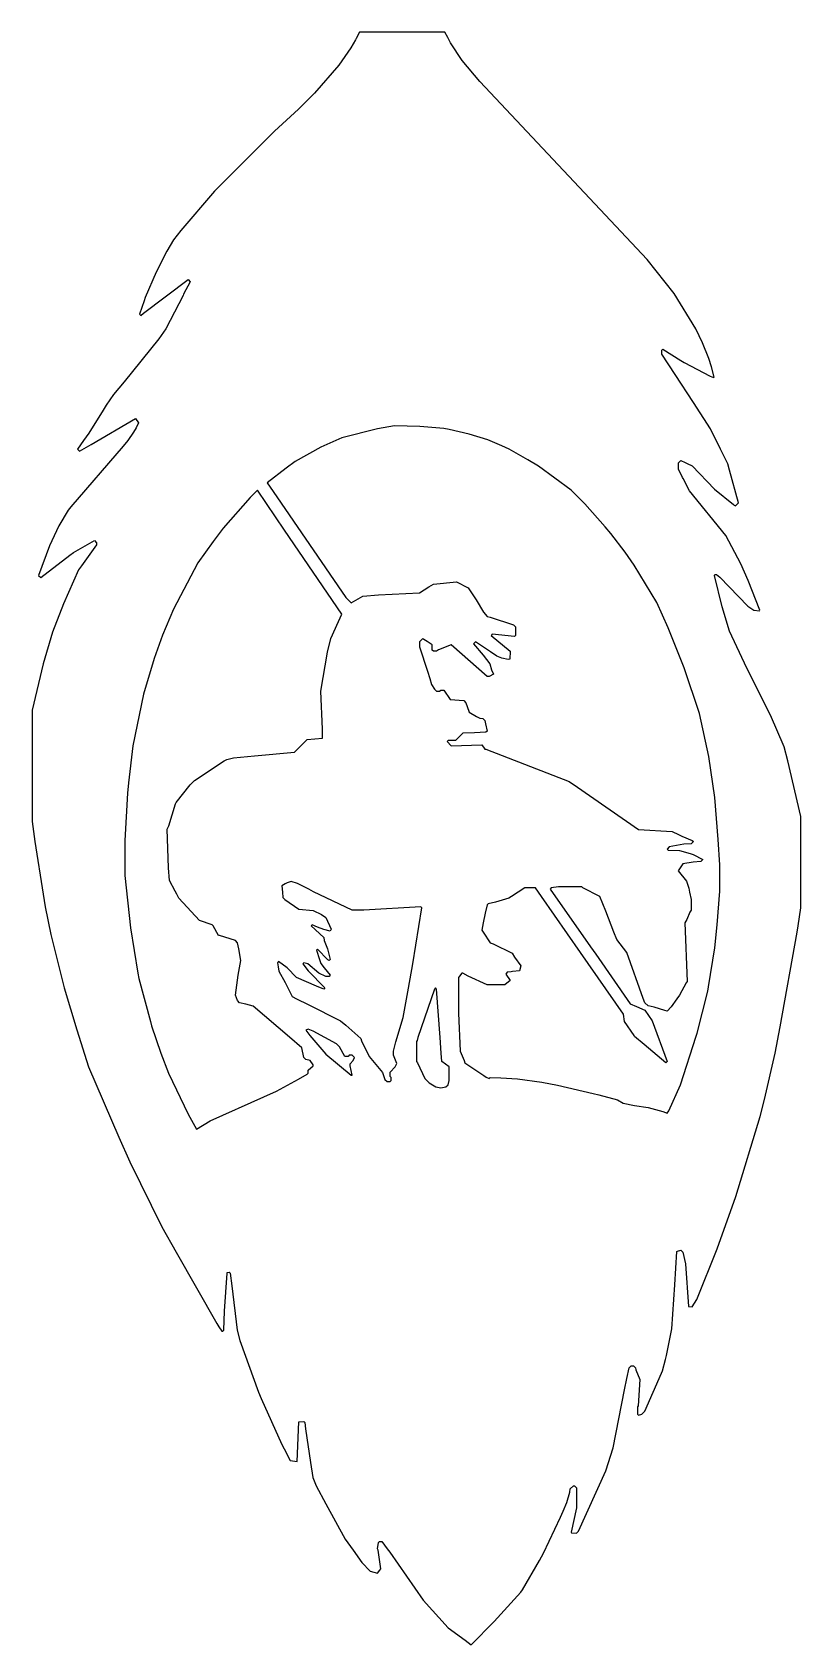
# Model space of a CAD drawing. Extents: x 229 to 959, y 443 to 1975.
import ezdxf

# ---------------------------------------------------------------- set-up
doc = ezdxf.new("R2010")
doc.units = 0
doc.layers.get('0').update_dxf_attribs({"linetype": 'CONTINUOUS'})

msp = doc.modelspace()

# ---------------------------------------------------------------- linework, layer by layer
at = {"color": 7, "linetype": 'CONTINUOUS'}
for points in [[(646, 443), (667.750247, 465.238894), (693.230769, 492.846154), (694.769231, 495.153846), (710.8, 523.1), (714.769231, 530.153846), (730.8, 564.1), (733.2, 569.9), (736.647059, 578.088235), (739.647059, 588.088235), (740, 591), (743, 594), (744, 594), (746, 592), (746, 573), (741, 550), (741.25, 549.25), (746, 549), (748, 551), (773.7, 608.1), (780.7, 630.1), (791.594595, 685.067568), (793.647059, 696.088235), (796, 706), (798, 708), (800, 708), (802, 706), (802.3, 704.1), (806, 695), (804.533074, 670.029183), (804, 669), (804, 662), (805, 661), (808, 662), (811, 665), (826.8, 701.1), (827.8, 703.1), (830.615385, 714.076923), (831.384615, 717.923077), (836.538071, 743.032995), (839.455172, 784.962069), (841.25, 816.75), (842, 817), (845, 818), (847, 816), (849.544828, 804.962069), (852.25, 764.25), (856, 764), (860.2, 770.9), (879.7, 819.1), (897.3, 868.9), (920.352941, 944.911765), (924.647059, 961.088235), (934.615385, 1005.076923), (939.384615, 1029.923077), (955.58, 1120.06), (956.42, 1125.94), (959, 1143), (959, 1230), (946.647059, 1282.911765), (943.352941, 1296.088235), (930.2, 1326.1), (907.8, 1370.9), (891.3, 1406.1), (884.3, 1429.1), (877, 1459), (877.25, 1459.75), (878.82, 1459.76), (882.18, 1457.24), (908.795082, 1429.754098), (914.5, 1426), (919.75, 1425.25), (920, 1426), (909.2, 1454.1), (902.2, 1470.1), (887.756098, 1496.804878), (853.24, 1539.18), (847.2, 1551.1), (846.8, 1551.9), (843, 1560), (843, 1566), (845, 1568), (849.1, 1566.2), (851.1, 1565.2), (856, 1563), (877, 1541), (895.1, 1526.2), (895.9, 1525.8), (897, 1525), (900, 1528), (891.3, 1559.1), (889.647059, 1564.911765), (882.8, 1578.9), (873.2, 1598.1), (857.230769, 1623.153846), (839.769231, 1649.846154), (827, 1669), (827, 1673), (828, 1674), (845.1, 1663.2), (848.153846, 1661.230769), (873.1, 1648.2), (876, 1647), (876.75, 1647.25), (874.3, 1657.1), (871.7, 1664.9), (865.8, 1679.9), (859.2, 1693.1), (838.76, 1726.82), (813.245902, 1759.204918), (654.247788, 1928.216814), (637.243902, 1948.195122), (626.2, 1965.1), (623.8, 1969.9), (621, 1975), (540, 1975), (536.8, 1969.1), (536.2, 1967.9), (531.76, 1960.18), (520.230769, 1943.846154), (497, 1917), (482, 1902), (459, 1881), (402, 1824), (370.245902, 1786.795082), (363.24, 1777.82), (356.8, 1767.1), (346.8, 1747.1), (336.3, 1722.9), (335.3, 1719.9), (331, 1707), (332, 1706), (334.82, 1708.24), (377, 1740), (379, 1738), (372.8, 1726.1), (372.2, 1724.9), (355.76, 1693.18), (349.230769, 1683.846154), (316.245902, 1642.795082), (306.245902, 1630.795082), (299.230769, 1620.846154), (296.230769, 1615.846154), (282.76, 1594.18), (277.769231, 1587.153846), (272, 1579), (274, 1577), (284.846154, 1583.230769), (327, 1608), (330, 1604), (327.769231, 1599.153846), (325.2, 1594.9), (319.754098, 1587.204918), (315.245902, 1581.795082), (265.76, 1524.18), (263.24, 1520.82), (254.2, 1505.9), (245.3, 1486.9), (235, 1459), (237, 1457), (264.82, 1478.24), (268.18, 1480.76), (288, 1492), (290, 1490), (290, 1488), (275.76, 1468.18), (272.8, 1464.1), (258.7, 1432.1), (248.3, 1404.9), (239.352941, 1374.911765), (229, 1331), (229, 1225), (231.439024, 1206.04878), (239.405405, 1156.067568), (241.405405, 1144.067568), (246.647059, 1117.911765), (259.352941, 1067.088235), (271.3, 1027.1), (282.3, 992.1), (311.3, 925.1), (321.7, 901.9), (352.230769, 840.153846), (365.8, 815.9), (404.230769, 748.153846), (406.230769, 745.153846), (409, 741), (410, 741), (411, 742), (411.472376, 759.975138), (414, 796), (414.25, 796.75), (416, 797), (417, 796), (418.439024, 784.04878), (423.647059, 741.911765), (426.3, 732.1), (443.8, 682.9), (446.3, 677.1), (466.2, 633.1), (468.2, 629.1), (474, 618), (480.75, 617.25), (482.25, 654.75), (487, 655), (488, 654), (488.42, 648.06), (493.405405, 616.067568), (495.647059, 601.911765), (498.8, 593.9), (507.769231, 576.846154), (526.24, 543.18), (533.76, 532.82), (542, 521), (550, 513), (557, 511), (559.2, 513.9), (560, 515), (557.58, 532.94), (557, 534), (558, 540), (559, 541), (561, 541), (566.24, 534.18), (568.76, 530.82), (600.247059, 485.211765), (624, 459), (640.18, 447.24), (646, 443)], [(832, 948), (833.769231, 950.153846), (844.7, 975.1), (859.7, 1021.1), (860.7, 1024.1), (870.615385, 1064.076923), (871.384615, 1067.923077), (877.544828, 1105.037931), (879.45082, 1126.959016), (882, 1159), (882, 1184), (880.521664, 1207.980069), (877.42, 1248.06), (871.594595, 1286.932432), (862.7, 1327.9), (848.3, 1371.1), (833.2, 1409.1), (822.2, 1433.1), (800.769231, 1468.846154), (792.230769, 1481.153846), (778.752941, 1498.788235), (773.247059, 1505.211765), (754, 1527), (741, 1540), (709.846154, 1562.769231), (699.846154, 1568.769231), (681.9, 1578.8), (675.1, 1582.2), (661.9, 1587.7), (644.1, 1593.3), (624.932432, 1597.594595), (620.067568, 1598.405405), (597.027586, 1600.468966), (573, 1601), (556.911765, 1598.352941), (523.1, 1589.7), (503.1, 1580.8), (478.82, 1567.24), (470.18, 1560.76), (452, 1547), (457.76, 1538.82), (527, 1438), (532, 1433), (542.9, 1439.2), (558.018464, 1440.519941), (596.967005, 1442.461929), (605.846154, 1448.230769), (610.067568, 1450.594595), (632, 1453), (643, 1447), (650.8, 1435.9), (657.8, 1423.9), (661, 1420), (664.1, 1419.3), (686, 1412), (688, 1410), (688, 1402), (687, 1401), (666, 1403), (665, 1402), (683, 1387), (682.75, 1379.25), (681.1, 1379.2), (675.067568, 1380.405405), (670.153846, 1382.230769), (664.18, 1386.24), (650, 1396), (648, 1394), (657.245902, 1383.204918), (663.6, 1374.8), (665.352941, 1369.088235), (667, 1365), (663, 1363), (661, 1363), (627, 1393), (614.9, 1388.2), (613, 1387), (610, 1387), (609, 1388), (609, 1393), (604.153846, 1396.230769), (601.1, 1398.2), (600, 1399), (597, 1396), (597, 1391), (604.352941, 1368.088235), (606.615385, 1360.923077), (608.24, 1355.18), (611, 1351), (613, 1349), (616, 1349), (617, 1350), (620, 1350), (626, 1341), (639, 1340), (641, 1338), (643.8, 1329.9), (644, 1329), (650.9, 1324.8), (654.088235, 1323.352941), (657, 1323), (659, 1321), (659.594595, 1317.932432), (661, 1311), (660, 1310), (648.962069, 1309.455172), (638, 1309), (631, 1302), (624, 1302), (623, 1301), (627, 1297), (656, 1298), (659, 1294), (659.9, 1293.8), (739.1, 1263.2), (746.82, 1257.76), (805.029183, 1217.466926), (836.972414, 1215.531034), (842.9, 1212.8), (846.1, 1211.3), (856, 1207), (857, 1206), (855, 1204), (848.053846, 1203.569231), (834, 1201), (832, 1199), (833, 1198), (843.962069, 1197.544828), (853.9, 1194.8), (856.9, 1193.7), (866, 1189), (864, 1187), (856.94, 1186.42), (847, 1185), (842.54878, 1178.439024), (850.509901, 1168.59901), (852.615385, 1161.923077), (853.384615, 1158.076923), (855, 1151), (855, 1141), (853.8, 1139.1), (850.8, 1132.1), (849, 1129), (851, 1073), (850.2, 1071.9), (843.76, 1060.18), (841.24, 1056.82), (836, 1049), (832, 1045), (829.911765, 1045.647059), (819.911765, 1048.647059), (814, 1050), (811, 1053), (809.3, 1057.1), (793.76, 1100.82), (784.230769, 1113.153846), (781.3, 1120.1), (773.8, 1139.9), (768, 1154), (752.1, 1162.2), (751, 1163), (729, 1163), (722, 1162), (721, 1161), (759.230769, 1106.153846), (764.230769, 1099.153846), (797, 1052), (803.1, 1049.3), (811, 1046), (817.769231, 1035.846154), (832, 997), (831, 996), (810.204918, 1013.245902), (801, 1021), (800.76, 1021.82), (791.430769, 1035.053846), (790.569231, 1041.946154), (749.769231, 1100.846154), (712.76, 1153.82), (707, 1162), (697, 1162), (684.153846, 1153.769231), (681.846154, 1152.230769), (668.923077, 1148.384615), (662, 1147), (661, 1146), (659.352941, 1137.911765), (657.384615, 1128.923077), (656, 1122), (657.230769, 1120.153846), (664, 1110), (666.9, 1108.8), (685, 1100), (687.24, 1096.18), (693, 1088), (691.75, 1083.25), (685.06, 1082.58), (683.923077, 1082.384615), (680, 1082), (679, 1080), (683, 1074), (678, 1070), (661, 1070), (643.1, 1078.2), (638, 1081), (637, 1081), (634.8, 1078.1), (634, 1077), (634, 1043), (635.485736, 1007.013493), (639.2, 998.1), (640, 996), (657.846154, 983.769231), (660.153846, 982.230769), (663, 981), (664, 982), (674.027586, 981.468966), (689.972414, 980.531034), (713.076923, 977.384615), (727.932432, 974.594595), (761.911765, 966.647059), (767.088235, 965.352941), (784.8, 960.6), (790.206897, 957.517241), (801.06, 955.42), (813.94, 953.58), (827.9, 949.7), (832, 948)], [(385, 933), (398.1, 940.8), (449.1, 963.7), (461.1, 968.8), (481.846154, 980.230769), (490, 985), (491, 986), (491, 989), (496, 993), (495.8, 993.9), (493, 998), (489, 999), (487, 1001), (485, 1010), (473.216814, 1020.247788), (438.735294, 1049.558824), (431.923077, 1051.615385), (426, 1053), (424, 1055), (422, 1060), (424.58, 1079.06), (427, 1093), (425.384615, 1104.076923), (424, 1110), (422, 1112), (406.9, 1116.8), (406, 1117), (401, 1126), (400, 1127), (388, 1131), (368.248869, 1152.226244), (366.2, 1156.1), (364.769231, 1158.846154), (359.455172, 1169.037931), (358.478336, 1181.019931), (357, 1218), (358.647059, 1221.088235), (365.2, 1241.9), (365.8, 1243.1), (379, 1260), (383, 1264), (411.153846, 1282.769231), (413.9, 1284.2), (420.044554, 1285.554455), (440.044554, 1287.554455), (478, 1291), (490, 1303), (504.75, 1304.25), (504.560976, 1312.95122), (503, 1349), (509.352941, 1385.911765), (512.7, 1399.1), (519.8, 1415.1), (523, 1422), (468.769231, 1501.846154), (443, 1540), (436, 1533), (410.24, 1503.82), (400.76, 1491.18), (386.2, 1470.9), (382.8, 1464.1), (363.3, 1426.9), (352.8, 1402.1), (344.7, 1380.1), (334.7, 1346.1), (324.615385, 1297.076923), (320.45082, 1261.959016), (319.54918, 1252.040984), (317, 1207), (317, 1174), (322.430769, 1124.053846), (329.405405, 1081.067568), (330.384615, 1076.076923), (341.3, 1035.1), (342.352941, 1031.088235), (351.2, 1005.1), (358.3, 986.1), (377.230769, 947.153846), (385, 933)], [(569, 978), (570, 979), (570, 982), (569, 983), (569, 987), (573.754098, 992.204918), (575.4, 995.2), (574.8, 996.9), (572, 1003), (572, 1007), (574.352941, 1015.911765), (581.3, 1038.9), (586.405405, 1066.932432), (590.405405, 1089.932432), (599, 1143), (598, 1144), (544, 1141), (533, 1141), (496.1, 1158.2), (491.846154, 1160.769231), (481.1, 1166.3), (475, 1168), (471.1, 1166.8), (469.1, 1165.8), (466, 1164), (466.594595, 1157.932432), (467, 1153), (469, 1151), (482.107692, 1141.861538), (495.969027, 1140.535398), (503.9, 1136.8), (508, 1134), (513, 1123), (512, 1121), (505.9, 1122.7), (499.9, 1124.8), (495, 1127), (494, 1126), (506, 1115), (506.352941, 1112.088235), (509.3, 1104.1), (509.7, 1102.9), (512, 1094), (511, 1093), (509.9, 1093.8), (500, 1104), (499, 1103), (501.7, 1093.9), (503.24, 1090.18), (506.243902, 1086.195122), (512, 1079), (511, 1078), (508, 1078), (501.1, 1081.2), (490.846154, 1089.769231), (487, 1091), (486, 1090), (491.249541, 1083.234862), (507, 1067), (506, 1066), (498.9, 1068.7), (480, 1077), (471.195122, 1086.243902), (463, 1092), (462, 1091), (462.615385, 1086.923077), (463.384615, 1083.076923), (469.2, 1072.1), (476, 1059), (479.9, 1056.8), (491.1, 1051.2), (521.804878, 1035.756098), (526.776243, 1031.751381), (541, 1019), (541.8, 1016.9), (548.969231, 1001.753846), (561.750594, 986.767221), (564, 980), (566, 978), (569, 978)], [(617, 972), (622, 973), (624, 975), (625, 979), (625, 992), (618, 997), (617.464602, 1005.030973), (616.464602, 1020.030973), (613, 1066), (612, 1067), (611, 1066), (595.352941, 1019.911765), (594.647059, 1017.088235), (594, 1016), (594, 997), (594.8, 995.9), (602, 981), (606, 977), (612.5, 973), (617, 972)], [(533, 984), (531, 993), (531, 995), (533.76, 998.18), (535, 1001), (533, 1003), (530, 1003), (529, 1002), (526, 1002), (521, 1011), (518, 1014), (495.9, 1025.8), (491, 1028), (489, 1027), (492.769231, 1021.846154), (508, 1004), (532, 984), (533, 984)]]:
    msp.add_lwpolyline(points, dxfattribs=at)

doc.saveas('drawing.dxf')
